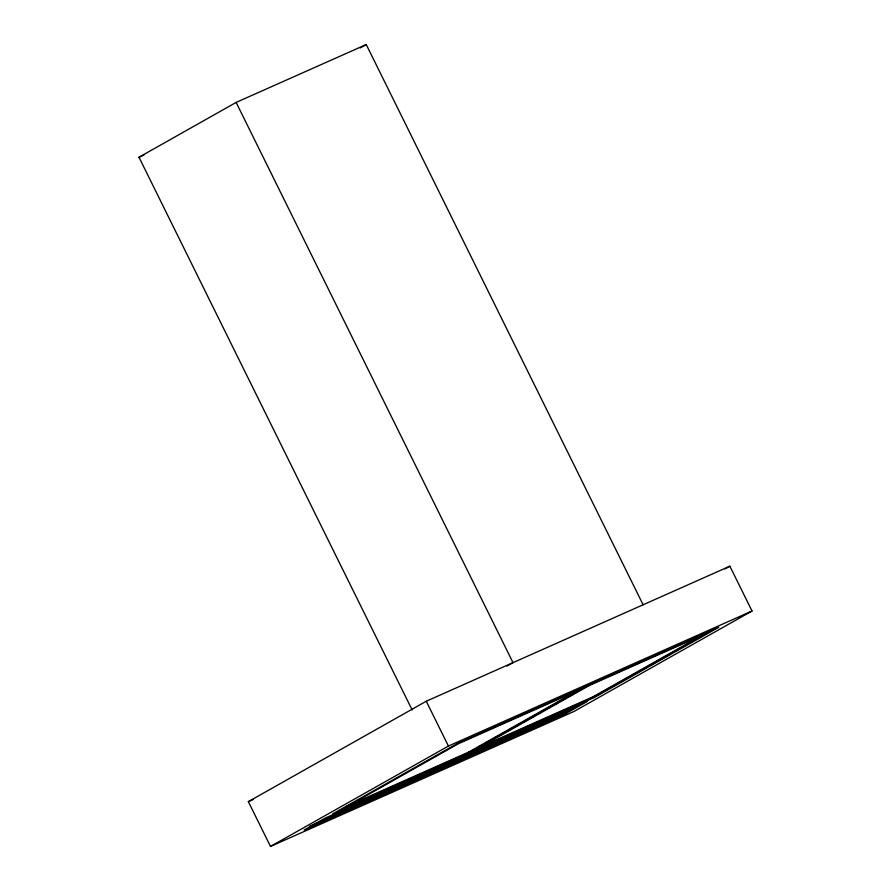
<?xml version="1.0" encoding="UTF-8"?>
<svg xmlns="http://www.w3.org/2000/svg" width="891" height="891" viewBox="0 0 891 891"><rect width="100%" height="100%" fill="white"/><g stroke="black" fill="none" stroke-linecap="round" stroke-linejoin="round"><path stroke-width="1.34" d="M339.226 813.171L341.587 811.723M343.325 812.124L338.613 814.853L354.796 807.814M361.646 804.161L365.187 801.989L341.665 812.492M526.592 729.54L545.504 719.594M531.437 727.089L527.895 729.25L553.857 718.068M549.758 719.115L552.119 717.667M412.165 709.982L138.985 157.239L236.126 102.42L366.246 44.55L643.124 604.777M360.242 47.936L366.246 44.55M248.344 801.633L426.266 701.239L729.863 566.197L752.015 611.014L574.105 711.408L270.496 846.45L248.344 801.633L253.434 799.372M507.012 666.034L513.004 662.659L236.126 102.42M725.029 568.926L729.863 566.197M270.496 846.45L448.418 746.057L752.015 611.014M346.766 806.322L468.499 752.171L581.144 688.609M468.777 752.728L582.636 688.476L458.375 743.751L344.505 808.003L468.777 752.728L468.499 752.171M476.24 748.585L576.778 691.85M579.195 690.492L581.623 689.122M584.039 687.752L587.67 685.702M589.163 685.58L475.304 749.832L593.038 697.453L706.897 633.211L589.163 685.58L588.884 685.023M552.487 718.168L565.184 712.522L582.981 702.476M476.295 748.707L592.76 696.896L704.202 634.013M537.796 726.065L565.74 713.635L587.091 701.596L325.471 817.96L304.121 830.011L339.683 814.185M342.489 812.492L350.375 808.438M354.039 806.723L361.089 803.036M354.596 807.847L366.357 801.432L350.174 808.471M539.044 724.517L528.452 730.375L529.755 730.186M542.708 722.801L548.578 719.728M543.265 723.926L555.026 717.511L547.419 720.396L527.283 730.932L535.413 727.724M551.15 719.872L534.89 728.047M356.834 803.515L337.923 813.45L339.348 813.249M138.985 157.239L144.041 154.989M309.912 826.057L340.395 812.503M364.53 801.766L532.161 727.201M343.492 812.492L528.909 730.019M531.448 728.894L533.987 727.758M546.729 718.992L551.663 716.843M358.059 802.914L363.005 800.764M346.744 811.645L339.783 814.285M552.899 716.308L554.325 716.108M364.241 800.229L365.666 800.029M592.76 696.896L593.038 697.453M565.184 712.522L565.74 713.635M426.266 701.239L448.418 746.057M457.206 743.64L332.666 813.906L594.208 697.575L718.747 627.297L457.206 743.64"/></g></svg>
